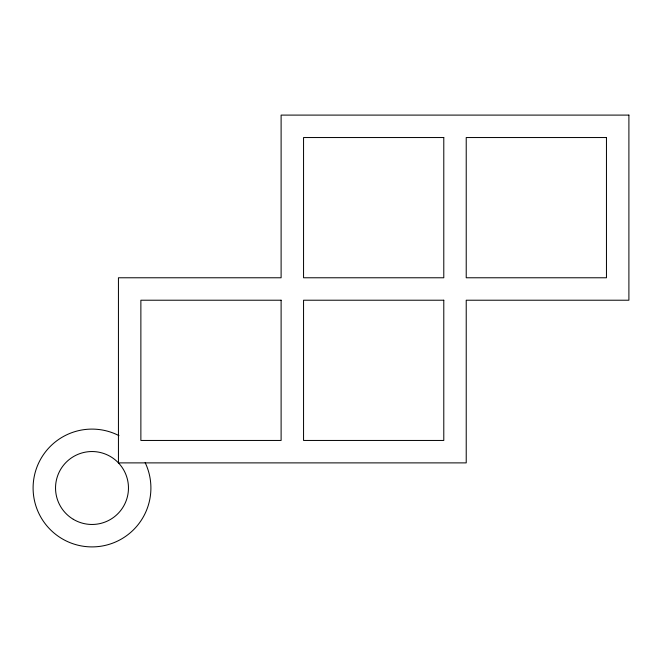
<?xml version="1.0" encoding="UTF-8"?>
<svg xmlns="http://www.w3.org/2000/svg" width="662" height="662" viewBox="0 0 662 662"><rect width="100%" height="100%" fill="white"/><g stroke="black" fill="none" stroke-linecap="round" stroke-linejoin="round"><path stroke-width="0.99" d="M145.152 462.614A58.901 58.901 0 0 1 100.119 546.34A58.901 58.901 0 0 1 33.936 478.105A58.901 58.901 0 0 1 118.986 435.646M628.9 115.097L281.11 115.097L281.11 277.775L118.44 277.775L118.44 462.887L466.222 462.887L466.222 300.217L628.9 300.217L628.9 115.097M443.788 137.539L303.552 137.539L303.552 277.775L443.788 277.775L443.788 137.539M606.458 137.539L466.222 137.539L466.222 277.775L606.458 277.775L606.458 137.539M281.11 300.217L140.874 300.217L140.874 440.453L281.11 440.453L281.11 300.217M443.788 300.217L303.552 300.217L303.552 440.453L443.788 440.453L443.788 300.217M73.292 519.298A36.46 36.46 0 0 0 128.461 488.556A36.46 36.46 0 0 0 74.252 456.151A36.46 36.46 0 0 0 73.292 519.298"/></g></svg>
